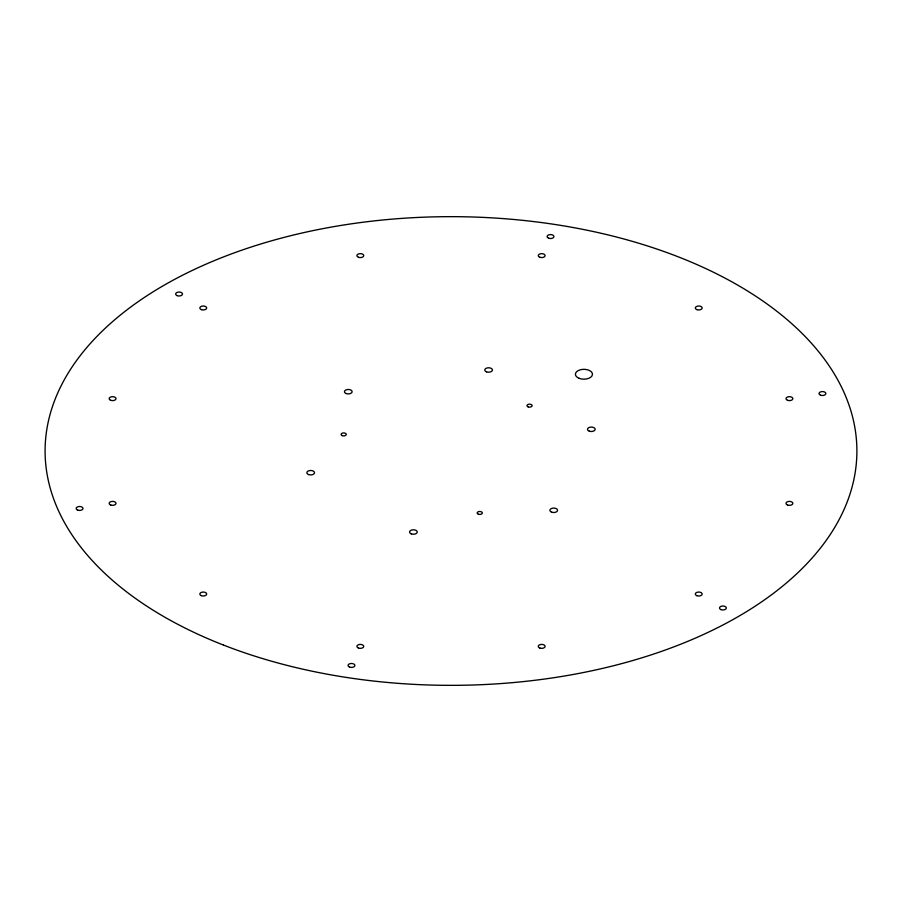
<?xml version="1.0" encoding="UTF-8"?>
<svg xmlns="http://www.w3.org/2000/svg" width="902" height="902" viewBox="0 0 902 902"><rect width="100%" height="100%" fill="white"/><g stroke="black" fill="none" stroke-linecap="round" stroke-linejoin="round"><path stroke-width="1.35" d="M223.493 645.077A405.9 234.34 0 0 0 855.863 467.721A405.9 234.34 0 0 0 273.644 240.214A405.9 234.34 0 0 0 223.493 645.077M551.798 512.223A3.845 2.221 0 0 0 557.571 510.307A3.845 2.221 0 0 0 551.798 508.378A3.845 2.221 0 0 0 551.798 512.223M589.322 431.19A3.845 2.221 0 0 0 595.162 429.341A3.845 2.221 0 0 0 589.48 427.345A3.845 2.221 0 0 0 589.322 431.19M486.516 371.849A3.845 2.221 0 0 0 492.436 370.091A3.845 2.221 0 0 0 486.832 368.016A3.845 2.221 0 0 0 486.516 371.849M346.12 393.531A3.845 2.221 0 0 0 352.118 391.851A3.845 2.221 0 0 0 346.593 389.698A3.845 2.221 0 0 0 346.12 393.531M308.676 474.599A3.845 2.221 0 0 0 314.527 472.761A3.845 2.221 0 0 0 308.834 470.754A3.845 2.221 0 0 0 308.676 474.599M411.323 533.883A3.845 2.221 0 0 0 417.243 532.124A3.845 2.221 0 0 0 411.639 530.038A3.845 2.221 0 0 0 411.323 533.883M720.991 609.617A3.416 1.973 0 0 0 726.313 608.128A3.416 1.973 0 0 0 721.42 606.212A3.416 1.973 0 0 0 720.991 609.617M820.651 395.223A3.416 1.973 0 0 0 825.849 393.588A3.416 1.973 0 0 0 820.797 391.806A3.416 1.973 0 0 0 820.651 395.223M548.675 238.218A3.416 1.973 0 0 0 553.941 236.651A3.416 1.973 0 0 0 548.957 234.802A3.416 1.973 0 0 0 548.675 238.218M177.175 295.653A3.416 1.973 0 0 0 182.497 294.153A3.416 1.973 0 0 0 177.593 292.237A3.416 1.973 0 0 0 177.175 295.653M77.786 510.149A3.416 1.973 0 0 0 82.984 508.502A3.416 1.973 0 0 0 77.933 506.732A3.416 1.973 0 0 0 77.786 510.149M349.626 667.108A3.416 1.973 0 0 0 354.892 665.541A3.416 1.973 0 0 0 349.908 663.692A3.416 1.973 0 0 0 349.626 667.108M528.11 406.87A2.559 1.477 0 0 0 532.112 405.753A2.559 1.477 0 0 0 528.437 404.322A2.559 1.477 0 0 0 528.11 406.87M342.309 435.643A2.559 1.477 0 0 0 346.255 434.471A2.559 1.477 0 0 0 342.523 433.084A2.559 1.477 0 0 0 342.309 435.643M478.421 514.219A2.559 1.477 0 0 0 482.311 512.99A2.559 1.477 0 0 0 478.522 511.648A2.559 1.477 0 0 0 478.421 514.219M696.818 595.67A3.416 1.973 0 0 0 702.151 594.17A3.416 1.973 0 0 0 697.246 592.253A3.416 1.973 0 0 0 696.818 595.67M787.57 505.019A3.416 1.973 0 0 0 792.835 503.451A3.416 1.973 0 0 0 787.852 501.602A3.416 1.973 0 0 0 787.57 505.019M787.638 400.33A3.416 1.973 0 0 0 792.835 398.695A3.416 1.973 0 0 0 787.784 396.914A3.416 1.973 0 0 0 787.638 400.33M697.032 309.679A3.416 1.973 0 0 0 702.162 307.965A3.416 1.973 0 0 0 697.032 306.263A3.416 1.973 0 0 0 697.032 309.679M539.836 257.273A3.416 1.973 0 0 0 545.09 255.706A3.416 1.973 0 0 0 540.118 253.868A3.416 1.973 0 0 0 539.836 257.273M358.545 257.307A3.416 1.973 0 0 0 363.743 255.661A3.416 1.973 0 0 0 358.68 253.879A3.416 1.973 0 0 0 358.545 257.307M201.552 309.679A3.416 1.973 0 0 0 206.682 307.965A3.416 1.973 0 0 0 201.552 306.263A3.416 1.973 0 0 0 201.552 309.679M110.732 400.308A3.416 1.973 0 0 0 115.997 398.74A3.416 1.973 0 0 0 111.014 396.891A3.416 1.973 0 0 0 110.732 400.308M110.799 505.041A3.416 1.973 0 0 0 115.997 503.395A3.416 1.973 0 0 0 110.946 501.625A3.416 1.973 0 0 0 110.799 505.041M201.349 595.67A3.416 1.973 0 0 0 206.671 594.17A3.416 1.973 0 0 0 201.766 592.253A3.416 1.973 0 0 0 201.349 595.67M358.477 648.042A3.416 1.973 0 0 0 363.731 646.475A3.416 1.973 0 0 0 358.759 644.626A3.416 1.973 0 0 0 358.477 648.042M539.903 648.064A3.416 1.973 0 0 0 545.101 646.43A3.416 1.973 0 0 0 540.039 644.648A3.416 1.973 0 0 0 539.903 648.064M579.14 378.333A8.546 4.938 0 0 0 592.456 374.601A8.546 4.938 0 0 0 580.2 369.809A8.546 4.938 0 0 0 579.14 378.333"/></g></svg>
